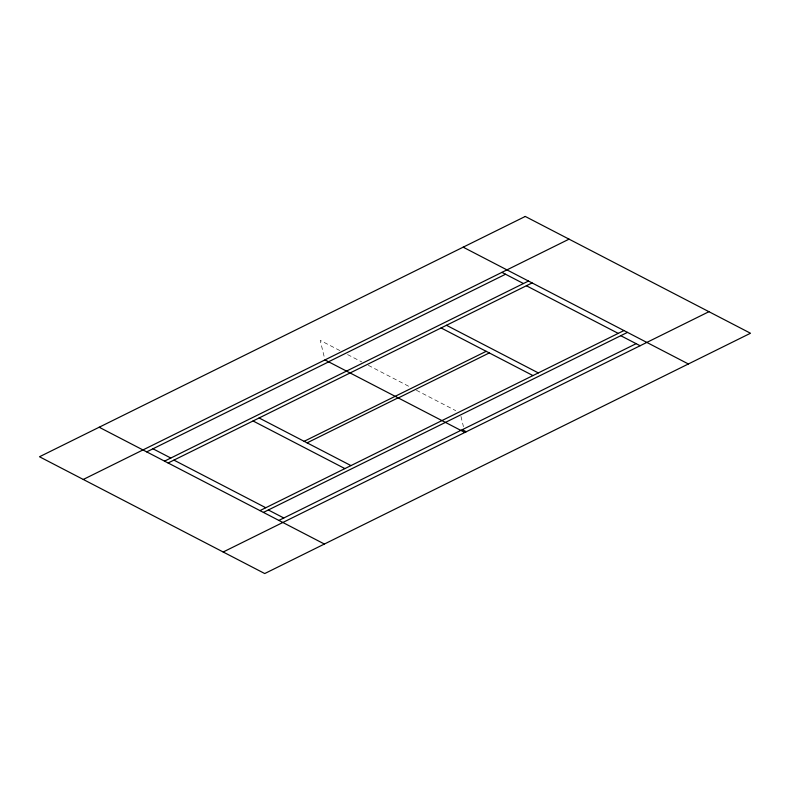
<?xml version="1.0" encoding="UTF-8"?>
<svg xmlns="http://www.w3.org/2000/svg" width="790" height="790" viewBox="0 0 790 790"><rect width="100%" height="100%" fill="white"/><g stroke="black" fill="none" stroke-linecap="round" stroke-linejoin="round"><path stroke-width="0.59" stroke-dasharray="3.95 2.96" d="M339.897 350.592L320.226 340.391L324.67 358.769M347.551 354.562L361.761 361.929M368.318 365.326L409.842 386.863M416.399 390.26L455.751 410.662M460.955 416.379L463.454 426.709"/><path stroke-width="1.19" d="M83.286 479.461L569.057 239.153M328.561 361.781L505.531 274.239M146.703 451.89L328.689 361.85M164.537 461.133L528.48 281.052M168.112 462.989L532.105 282.929M304.13 441.314L486.186 351.323M307.093 442.854L398.091 397.834M398.298 397.953L489.296 352.933M259.959 510.617L623.942 330.556M263.416 512.414L627.477 332.383M278.87 520.422L636.148 343.67M223.175 552.003L708.946 311.695M463.157 247.171L688.386 363.973M501.926 272.362L523.454 283.531M526.377 285.753L618.224 333.38M620.772 335.701L640.127 345.734M446.469 325.282L538.316 372.91M441.106 327.939L532.944 375.566M462.269 429.691L466.248 431.755M324.947 359.914L464.836 432.456M259.11 417.969L350.957 465.596M253.057 420.971L344.904 468.598M152.964 448.789L170.808 458.032M173.938 460.116L265.776 507.733M268.333 509.975L283.788 517.983M99.165 427.232L324.404 544.034M525.261 216.45L39.5 456.758L264.739 573.55L750.5 333.242L525.261 216.45"/></g></svg>
